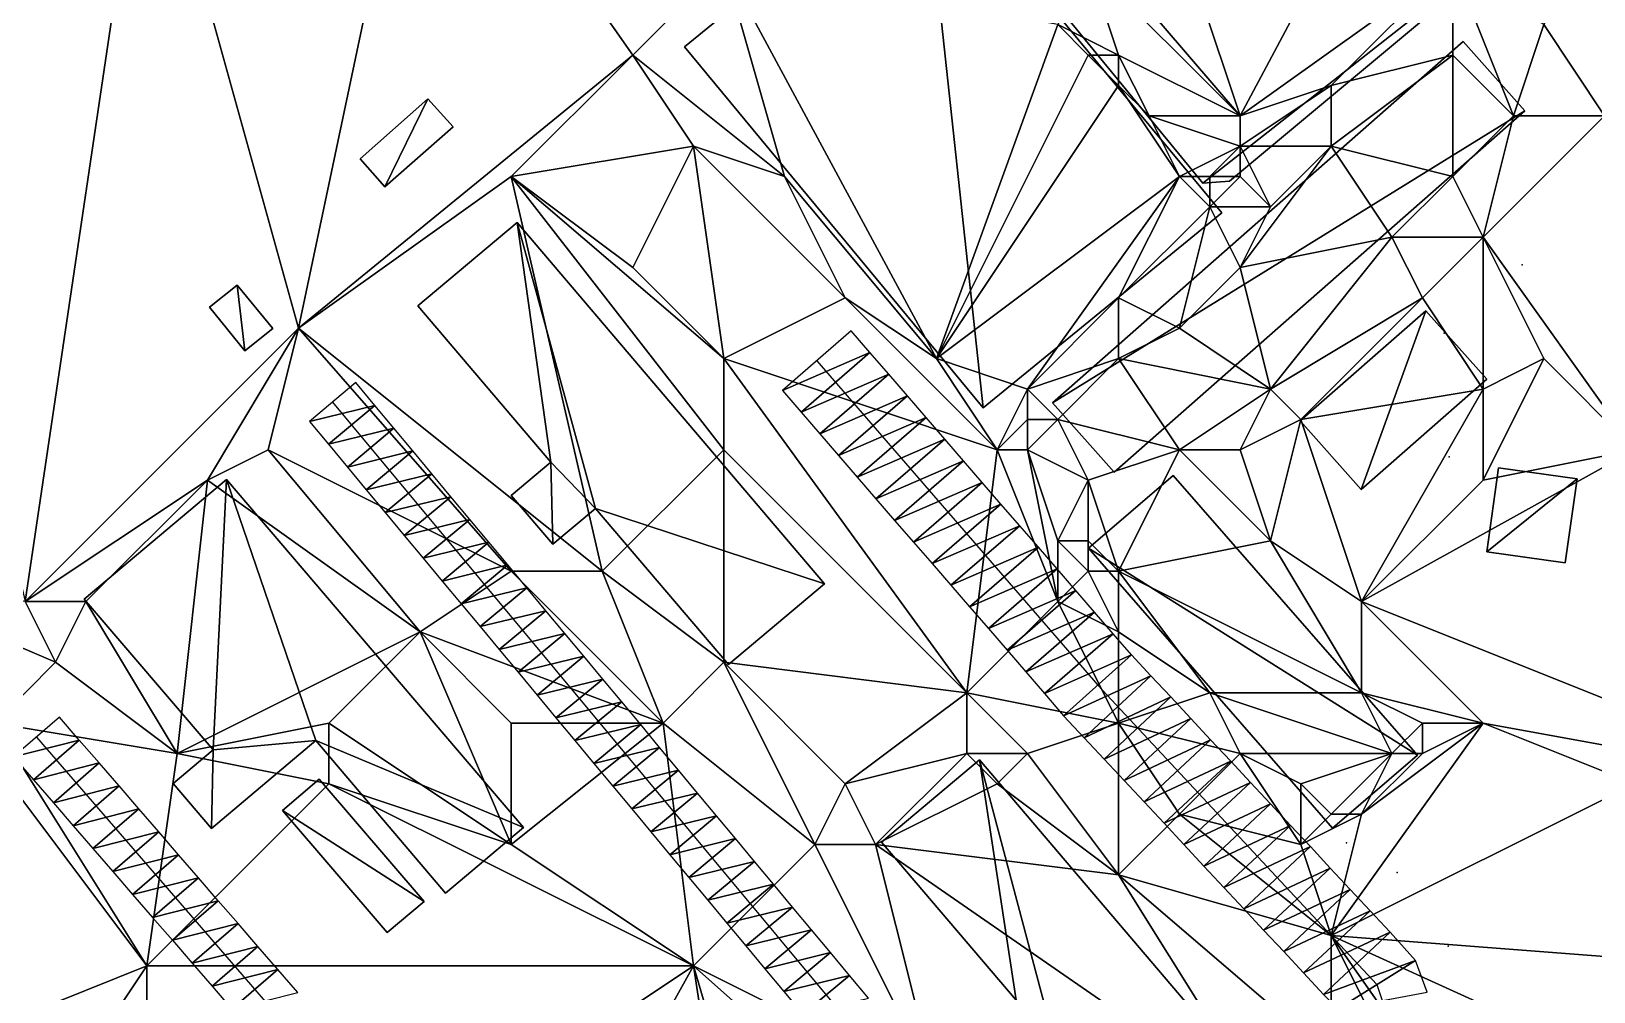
# Model space of a CAD drawing. Header units: metres. Extents: x -1103 to 901, y -902 to 905.
# Drawn here: x -311.6 to -208.7, y 706.3 to 769.6 of the extents above; entities that cross this region are included whole.
import ezdxf

# ---------------------------------------------------------------- set-up
doc = ezdxf.new("R2010")
doc.units = ezdxf.units.M
for name, color, linetype in [('OSM_BUILDING_FOOTPRINTS', 7, 'CONTINUOUS'), ('OSM_BUILDING_ROOFS', 1, 'CONTINUOUS'), ('OSM_BUILDING_WALLS', 8, 'CONTINUOUS'), ('OSM_ROAD_AXES', 2, 'CONTINUOUS'), ('OSM_ROAD_SURFACE', 9, 'CONTINUOUS'), ('OSM_TERRAIN', 3, 'CONTINUOUS'), ('OSM_TREES', 3, 'CONTINUOUS')]:
    doc.layers.add(name, color=color, linetype=linetype)

msp = doc.modelspace()

# ---------------------------------------------------------------- linework, layer by layer
at = {"layer": 'OSM_BUILDING_FOOTPRINTS'}
for points in [[(-249.95, 780.83, 7.36), (-250.49, 779.14, 7.36), (-234.45, 759.55, 7.36), (-232.71, 759.7, 7.36), (-206.5, 781.56, 7.36), (-223.2, 803.1, 7.36), (-249.95, 780.83, 7.36)], [(-268.59, 768.53, 10.89), (-252.87, 781.36, 10.89), (-233.2, 757.6, 10.89), (-248.91, 744.77, 10.89), (-268.59, 768.53, 10.89)], [(-217.32, 768.88, 9.54), (-213.26, 764.33, 9.54), (-240.29, 740.53, 9.54), (-244.35, 745.08, 9.54), (-217.32, 768.88, 9.54)], [(-289.95, 761.17, 11), (-285.49, 765.12, 11), (-283.83, 763.27, 11), (-288.31, 759.32, 11), (-289.95, 761.17, 11)], [(-286.15, 751.47, 10.94), (-279.61, 756.97, 10.94), (-259.37, 733.18, 10.94), (-265.7, 727.86, 10.94), (-274.45, 738.14, 10.94), (-277.26, 735.79, 10.94), (-280, 738.99, 10.94), (-277.4, 741.18, 10.94), (-286.15, 751.47, 10.94)], [(-299.87, 751.39, 11), (-298.05, 752.85, 11), (-295.7, 749.98, 11), (-297.53, 748.52, 11), (-299.87, 751.39, 11)], [(-228.04, 743.9, 9.19), (-219.77, 751.16, 9.19), (-215.76, 746.64, 9.19), (-224.02, 739.38, 9.19), (-228.04, 743.9, 9.19)], [(-308.11, 732.16, 10.22), (-298.75, 740.04, 10.22), (-279.18, 717.13, 10.22), (-284.32, 712.79, 10.22), (-292.87, 722.84, 10.22), (-299.74, 717.06, 10.22), (-302.26, 720.02, 10.22), (-299.63, 722.24, 10.22), (-308.11, 732.16, 10.22)], [(-236.4, 740.31, 9.01), (-220.33, 721.88, 9.01), (-225.92, 717.08, 9.01), (-241.98, 735.51, 9.01), (-236.4, 740.31, 9.01)], [(-210.59, 734.55, 8.26), (-215.76, 735.27, 8.26), (-214.99, 740.8, 8.26), (-209.8, 740.08, 8.26), (-210.59, 734.55, 8.26)], [(-255.62, 716.16, 8.9), (-249.16, 721.58, 8.9), (-229.11, 698, 8.9), (-235.54, 692.6, 8.9), (-244.15, 702.72, 8.9), (-247.43, 699.97, 8.9), (-250.02, 703.01, 8.9), (-246.75, 705.75, 8.9), (-255.62, 716.16, 8.9)], [(-292.64, 720.3, 10.12), (-285.74, 712.25, 10.12), (-288.17, 710.2, 10.12), (-295.07, 718.25, 10.12), (-292.64, 720.3, 10.12)]]:
    msp.add_polyline3d(points, close=True, dxfattribs=at)
at = {"layer": 'OSM_BUILDING_ROOFS'}
for points in [[(-252.87, 781.36, 20.89), (-268.59, 768.53, 20.89), (-248.91, 744.77, 20.89)], [(-252.87, 781.36, 20.89), (-248.91, 744.77, 20.89), (-233.2, 757.6, 20.89)], [(-206.5, 781.56, 28.56), (-250.49, 779.14, 28.56), (-234.45, 759.55, 28.56)], [(-206.5, 781.56, 28.56), (-234.45, 759.55, 28.56), (-232.71, 759.7, 28.56)], [(-213.26, 764.33, 19.54), (-217.32, 768.88, 19.54), (-244.35, 745.08, 19.54)], [(-285.49, 765.12, 21), (-289.95, 761.17, 21), (-288.31, 759.32, 21)], [(-285.49, 765.12, 21), (-288.31, 759.32, 21), (-283.83, 763.27, 21)], [(-213.26, 764.33, 19.54), (-244.35, 745.08, 19.54), (-240.29, 740.53, 19.54)], [(-279.61, 756.97, 19.34), (-286.15, 751.47, 19.34), (-277.4, 741.18, 19.34)], [(-274.45, 738.14, 19.34), (-259.37, 733.18, 19.34), (-279.61, 756.97, 19.34)], [(-274.45, 738.14, 19.34), (-279.61, 756.97, 19.34), (-277.4, 741.18, 19.34)], [(-298.05, 752.85, 21), (-299.87, 751.39, 21), (-297.53, 748.52, 21)], [(-298.05, 752.85, 21), (-297.53, 748.52, 21), (-295.7, 749.98, 21)], [(-219.77, 751.16, 19.19), (-228.04, 743.9, 19.19), (-224.02, 739.38, 19.19)], [(-219.77, 751.16, 19.19), (-224.02, 739.38, 19.19), (-215.76, 746.64, 19.19)], [(-277.4, 741.18, 19.34), (-280, 738.99, 19.34), (-277.26, 735.79, 19.34)], [(-277.4, 741.18, 19.34), (-277.26, 735.79, 19.34), (-274.45, 738.14, 19.34)], [(-298.75, 740.04, 18.62), (-308.11, 732.16, 18.62), (-299.63, 722.24, 18.62)], [(-292.87, 722.84, 18.62), (-298.75, 740.04, 18.62), (-299.63, 722.24, 18.62)], [(-292.87, 722.84, 18.62), (-279.18, 717.13, 18.62), (-298.75, 740.04, 18.62)], [(-220.33, 721.88, 19.01), (-236.4, 740.31, 19.01), (-241.98, 735.51, 19.01)], [(-215.76, 735.27, 18.26), (-209.8, 740.08, 18.26), (-214.99, 740.8, 18.26)], [(-215.76, 735.27, 18.26), (-210.59, 734.55, 18.26), (-209.8, 740.08, 18.26)], [(-274.45, 738.14, 19.34), (-265.7, 727.86, 19.34), (-259.37, 733.18, 19.34)], [(-220.33, 721.88, 19.01), (-241.98, 735.51, 19.01), (-225.92, 717.08, 19.01)], [(-299.63, 722.24, 18.62), (-299.74, 717.06, 18.62), (-292.87, 722.84, 18.62)], [(-292.87, 722.84, 18.62), (-284.32, 712.79, 18.62), (-279.18, 717.13, 18.62)], [(-299.63, 722.24, 18.62), (-302.26, 720.02, 18.62), (-299.74, 717.06, 18.62)], [(-249.16, 721.58, 17.3), (-255.62, 716.16, 17.3), (-246.75, 705.75, 17.3)], [(-244.15, 702.72, 17.3), (-229.11, 698, 17.3), (-249.16, 721.58, 17.3)], [(-244.15, 702.72, 17.3), (-249.16, 721.58, 17.3), (-246.75, 705.75, 17.3)], [(-285.74, 712.25, 20.11), (-292.64, 720.3, 20.11), (-295.07, 718.25, 20.11)], [(-285.74, 712.25, 20.11), (-295.07, 718.25, 20.11), (-288.17, 710.2, 20.11)]]:
    msp.add_3dface(points, dxfattribs=at)
at = {"layer": 'OSM_BUILDING_WALLS'}
for points in [[(-252.87, 781.36, 10.89), (-268.59, 768.53, 10.89), (-268.59, 768.53, 20.89)], [(-252.87, 781.36, 10.89), (-268.59, 768.53, 20.89), (-252.87, 781.36, 20.89)], [(-233.2, 757.6, 10.89), (-252.87, 781.36, 10.89), (-252.87, 781.36, 20.89)], [(-233.2, 757.6, 10.89), (-252.87, 781.36, 20.89), (-233.2, 757.6, 20.89)], [(-232.71, 759.7, 7.36), (-206.5, 781.56, 7.36), (-206.5, 781.56, 28.56)], [(-232.71, 759.7, 7.36), (-206.5, 781.56, 28.56), (-232.71, 759.7, 28.56)], [(-250.49, 779.14, 7.36), (-234.45, 759.55, 7.36), (-234.45, 759.55, 28.56)], [(-250.49, 779.14, 7.36), (-234.45, 759.55, 28.56), (-250.49, 779.14, 28.56)], [(-217.32, 768.88, 9.54), (-244.35, 745.08, 9.54), (-244.35, 745.08, 19.54)], [(-217.32, 768.88, 9.54), (-244.35, 745.08, 19.54), (-217.32, 768.88, 19.54)], [(-213.26, 764.33, 9.54), (-217.32, 768.88, 9.54), (-217.32, 768.88, 19.54)], [(-213.26, 764.33, 9.54), (-217.32, 768.88, 19.54), (-213.26, 764.33, 19.54)], [(-268.59, 768.53, 10.89), (-248.91, 744.77, 10.89), (-248.91, 744.77, 20.89)], [(-268.59, 768.53, 10.89), (-248.91, 744.77, 20.89), (-268.59, 768.53, 20.89)], [(-285.49, 765.12, 11), (-289.95, 761.17, 11), (-289.95, 761.17, 21)], [(-285.49, 765.12, 11), (-289.95, 761.17, 21), (-285.49, 765.12, 21)], [(-283.83, 763.27, 11), (-285.49, 765.12, 11), (-285.49, 765.12, 21)], [(-283.83, 763.27, 11), (-285.49, 765.12, 21), (-283.83, 763.27, 21)], [(-240.29, 740.53, 9.54), (-213.26, 764.33, 9.54), (-213.26, 764.33, 19.54)], [(-240.29, 740.53, 9.54), (-213.26, 764.33, 19.54), (-240.29, 740.53, 19.54)], [(-288.31, 759.32, 11), (-283.83, 763.27, 11), (-283.83, 763.27, 21)], [(-288.31, 759.32, 11), (-283.83, 763.27, 21), (-288.31, 759.32, 21)], [(-289.95, 761.17, 11), (-288.31, 759.32, 11), (-288.31, 759.32, 21)], [(-289.95, 761.17, 11), (-288.31, 759.32, 21), (-289.95, 761.17, 21)], [(-234.45, 759.55, 7.36), (-232.71, 759.7, 7.36), (-232.71, 759.7, 28.56)], [(-234.45, 759.55, 7.36), (-232.71, 759.7, 28.56), (-234.45, 759.55, 28.56)], [(-248.91, 744.77, 10.89), (-233.2, 757.6, 10.89), (-233.2, 757.6, 20.89)], [(-248.91, 744.77, 10.89), (-233.2, 757.6, 20.89), (-248.91, 744.77, 20.89)], [(-279.61, 756.97, 10.94), (-286.15, 751.47, 10.94), (-286.15, 751.47, 19.34)], [(-279.61, 756.97, 10.94), (-286.15, 751.47, 19.34), (-279.61, 756.97, 19.34)], [(-259.37, 733.18, 10.94), (-279.61, 756.97, 10.94), (-279.61, 756.97, 19.34)], [(-259.37, 733.18, 10.94), (-279.61, 756.97, 19.34), (-259.37, 733.18, 19.34)], [(-298.05, 752.85, 11), (-299.87, 751.39, 11), (-299.87, 751.39, 21)], [(-298.05, 752.85, 11), (-299.87, 751.39, 21), (-298.05, 752.85, 21)], [(-295.7, 749.98, 11), (-298.05, 752.85, 11), (-298.05, 752.85, 21)], [(-295.7, 749.98, 11), (-298.05, 752.85, 21), (-295.7, 749.98, 21)], [(-299.87, 751.39, 11), (-297.53, 748.52, 11), (-297.53, 748.52, 21)], [(-299.87, 751.39, 11), (-297.53, 748.52, 21), (-299.87, 751.39, 21)], [(-286.15, 751.47, 10.94), (-277.4, 741.18, 10.94), (-277.4, 741.18, 19.34)], [(-286.15, 751.47, 10.94), (-277.4, 741.18, 19.34), (-286.15, 751.47, 19.34)], [(-219.77, 751.16, 9.19), (-228.04, 743.9, 9.19), (-228.04, 743.9, 19.19)], [(-219.77, 751.16, 9.19), (-228.04, 743.9, 19.19), (-219.77, 751.16, 19.19)], [(-215.76, 746.64, 9.19), (-219.77, 751.16, 9.19), (-219.77, 751.16, 19.19)], [(-215.76, 746.64, 9.19), (-219.77, 751.16, 19.19), (-215.76, 746.64, 19.19)], [(-297.53, 748.52, 11), (-295.7, 749.98, 11), (-295.7, 749.98, 21)], [(-297.53, 748.52, 11), (-295.7, 749.98, 21), (-297.53, 748.52, 21)], [(-224.02, 739.38, 9.19), (-215.76, 746.64, 9.19), (-215.76, 746.64, 19.19)], [(-224.02, 739.38, 9.19), (-215.76, 746.64, 19.19), (-224.02, 739.38, 19.19)], [(-244.35, 745.08, 9.54), (-240.29, 740.53, 9.54), (-240.29, 740.53, 19.54)], [(-244.35, 745.08, 9.54), (-240.29, 740.53, 19.54), (-244.35, 745.08, 19.54)], [(-228.04, 743.9, 9.19), (-224.02, 739.38, 9.19), (-224.02, 739.38, 19.19)], [(-228.04, 743.9, 9.19), (-224.02, 739.38, 19.19), (-228.04, 743.9, 19.19)], [(-277.4, 741.18, 10.94), (-280, 738.99, 10.94), (-280, 738.99, 19.34)], [(-277.4, 741.18, 10.94), (-280, 738.99, 19.34), (-277.4, 741.18, 19.34)], [(-298.75, 740.04, 10.22), (-308.11, 732.16, 10.22), (-308.11, 732.16, 18.62)], [(-298.75, 740.04, 10.22), (-308.11, 732.16, 18.62), (-298.75, 740.04, 18.62)], [(-279.18, 717.13, 10.22), (-298.75, 740.04, 10.22), (-298.75, 740.04, 18.62)], [(-279.18, 717.13, 10.22), (-298.75, 740.04, 18.62), (-279.18, 717.13, 18.62)], [(-236.4, 740.31, 9.01), (-241.98, 735.51, 9.01), (-241.98, 735.51, 19.01)], [(-236.4, 740.31, 9.01), (-241.98, 735.51, 19.01), (-236.4, 740.31, 19.01)], [(-220.33, 721.88, 9.01), (-236.4, 740.31, 9.01), (-236.4, 740.31, 19.01)], [(-220.33, 721.88, 9.01), (-236.4, 740.31, 19.01), (-220.33, 721.88, 19.01)], [(-214.99, 740.8, 8.26), (-215.76, 735.27, 8.26), (-215.76, 735.27, 18.26)], [(-214.99, 740.8, 8.26), (-215.76, 735.27, 18.26), (-214.99, 740.8, 18.26)], [(-209.8, 740.08, 8.26), (-214.99, 740.8, 8.26), (-214.99, 740.8, 18.26)], [(-209.8, 740.08, 8.26), (-214.99, 740.8, 18.26), (-209.8, 740.08, 18.26)], [(-210.59, 734.55, 8.26), (-209.8, 740.08, 8.26), (-209.8, 740.08, 18.26)], [(-210.59, 734.55, 8.26), (-209.8, 740.08, 18.26), (-210.59, 734.55, 18.26)], [(-280, 738.99, 10.94), (-277.26, 735.79, 10.94), (-277.26, 735.79, 19.34)], [(-280, 738.99, 10.94), (-277.26, 735.79, 19.34), (-280, 738.99, 19.34)], [(-277.26, 735.79, 10.94), (-274.45, 738.14, 10.94), (-274.45, 738.14, 19.34)], [(-277.26, 735.79, 10.94), (-274.45, 738.14, 19.34), (-277.26, 735.79, 19.34)], [(-274.45, 738.14, 10.94), (-265.7, 727.86, 10.94), (-265.7, 727.86, 19.34)], [(-274.45, 738.14, 10.94), (-265.7, 727.86, 19.34), (-274.45, 738.14, 19.34)], [(-241.98, 735.51, 9.01), (-225.92, 717.08, 9.01), (-225.92, 717.08, 19.01)], [(-241.98, 735.51, 9.01), (-225.92, 717.08, 19.01), (-241.98, 735.51, 19.01)], [(-215.76, 735.27, 8.26), (-210.59, 734.55, 8.26), (-210.59, 734.55, 18.26)], [(-215.76, 735.27, 8.26), (-210.59, 734.55, 18.26), (-215.76, 735.27, 18.26)], [(-265.7, 727.86, 10.94), (-259.37, 733.18, 10.94), (-259.37, 733.18, 19.34)], [(-265.7, 727.86, 10.94), (-259.37, 733.18, 19.34), (-265.7, 727.86, 19.34)], [(-308.11, 732.16, 10.22), (-299.63, 722.24, 10.22), (-299.63, 722.24, 18.62)], [(-308.11, 732.16, 10.22), (-299.63, 722.24, 18.62), (-308.11, 732.16, 18.62)], [(-299.74, 717.06, 10.22), (-292.87, 722.84, 10.22), (-292.87, 722.84, 18.62)], [(-299.74, 717.06, 10.22), (-292.87, 722.84, 18.62), (-299.74, 717.06, 18.62)], [(-292.87, 722.84, 10.22), (-284.32, 712.79, 10.22), (-284.32, 712.79, 18.62)], [(-292.87, 722.84, 10.22), (-284.32, 712.79, 18.62), (-292.87, 722.84, 18.62)], [(-299.63, 722.24, 10.22), (-302.26, 720.02, 10.22), (-302.26, 720.02, 18.62)], [(-299.63, 722.24, 10.22), (-302.26, 720.02, 18.62), (-299.63, 722.24, 18.62)], [(-249.16, 721.58, 8.9), (-255.62, 716.16, 8.9), (-255.62, 716.16, 17.3)], [(-249.16, 721.58, 8.9), (-255.62, 716.16, 17.3), (-249.16, 721.58, 17.3)], [(-229.11, 698, 8.9), (-249.16, 721.58, 8.9), (-249.16, 721.58, 17.3)], [(-229.11, 698, 8.9), (-249.16, 721.58, 17.3), (-229.11, 698, 17.3)], [(-225.92, 717.08, 9.01), (-220.33, 721.88, 9.01), (-220.33, 721.88, 19.01)], [(-225.92, 717.08, 9.01), (-220.33, 721.88, 19.01), (-225.92, 717.08, 19.01)], [(-292.64, 720.3, 10.12), (-295.07, 718.25, 10.12), (-295.07, 718.25, 20.11)], [(-292.64, 720.3, 10.12), (-295.07, 718.25, 20.11), (-292.64, 720.3, 20.11)], [(-285.74, 712.25, 10.12), (-292.64, 720.3, 10.12), (-292.64, 720.3, 20.11)], [(-285.74, 712.25, 10.12), (-292.64, 720.3, 20.11), (-285.74, 712.25, 20.11)], [(-302.26, 720.02, 10.22), (-299.74, 717.06, 10.22), (-299.74, 717.06, 18.62)], [(-302.26, 720.02, 10.22), (-299.74, 717.06, 18.62), (-302.26, 720.02, 18.62)], [(-295.07, 718.25, 10.12), (-288.17, 710.2, 10.12), (-288.17, 710.2, 20.11)], [(-295.07, 718.25, 10.12), (-288.17, 710.2, 20.11), (-295.07, 718.25, 20.11)], [(-284.32, 712.79, 10.22), (-279.18, 717.13, 10.22), (-279.18, 717.13, 18.62)], [(-284.32, 712.79, 10.22), (-279.18, 717.13, 18.62), (-284.32, 712.79, 18.62)], [(-255.62, 716.16, 8.9), (-246.75, 705.75, 8.9), (-246.75, 705.75, 17.3)], [(-255.62, 716.16, 8.9), (-246.75, 705.75, 17.3), (-255.62, 716.16, 17.3)], [(-288.17, 710.2, 10.12), (-285.74, 712.25, 10.12), (-285.74, 712.25, 20.11)], [(-288.17, 710.2, 10.12), (-285.74, 712.25, 20.11), (-288.17, 710.2, 20.11)]]:
    msp.add_3dface(points, dxfattribs=at)
at = {"layer": 'OSM_ROAD_AXES'}
for points in [[(-259.88, 747.86, 13.76), (-241.38, 726.49, 12.46), (-223, 706.77, 9.89), (-221.08, 701.02, 9.78), (-220.41, 695.59, 9.65)], [(-291.76, 745.14, 12.84), (-238.02, 680.57, 11.68)], [(-311.25, 723.08, 12.97), (-258.99, 662.65, 13.54)]]:
    msp.add_polyline3d(points, dxfattribs=at)
at = {"layer": 'OSM_ROAD_SURFACE'}
for points in [[(-262.14, 745.9, 13.8), (-256.38, 748.4, 13.74), (-257.61, 749.83, 13.77)], [(-262.14, 745.9, 13.8), (-260.91, 744.48, 13.72), (-256.38, 748.4, 13.74)], [(-260.91, 744.48, 13.72), (-255.14, 746.98, 13.72), (-256.38, 748.4, 13.74)], [(-293.29, 743.86, 12.87), (-288.97, 744.92, 12.91), (-290.22, 746.42, 12.97)], [(-260.91, 744.48, 13.72), (-259.68, 743.05, 13.65), (-255.14, 746.98, 13.72)], [(-259.68, 743.05, 13.65), (-253.91, 745.55, 13.69), (-255.14, 746.98, 13.72)], [(-259.68, 743.05, 13.65), (-258.45, 741.63, 13.57), (-253.91, 745.55, 13.69)], [(-258.45, 741.63, 13.57), (-252.68, 744.13, 13.67), (-253.91, 745.55, 13.69)], [(-293.29, 743.86, 12.87), (-292.04, 742.36, 12.82), (-288.97, 744.92, 12.91)], [(-292.04, 742.36, 12.82), (-287.72, 743.42, 12.85), (-288.97, 744.92, 12.91)], [(-258.45, 741.63, 13.57), (-257.21, 740.2, 13.5), (-252.68, 744.13, 13.67)], [(-257.21, 740.2, 13.5), (-251.44, 742.7, 13.62), (-252.68, 744.13, 13.67)], [(-292.04, 742.36, 12.82), (-290.79, 740.86, 12.76), (-287.72, 743.42, 12.85)], [(-290.79, 740.86, 12.76), (-286.47, 741.92, 12.79), (-287.72, 743.42, 12.85)], [(-290.79, 740.86, 12.76), (-289.54, 739.36, 12.71), (-286.47, 741.92, 12.79)], [(-289.54, 739.36, 12.71), (-285.22, 740.41, 12.73), (-286.47, 741.92, 12.79)], [(-257.21, 740.2, 13.5), (-255.98, 738.77, 13.42), (-251.44, 742.7, 13.62)], [(-255.98, 738.77, 13.42), (-250.21, 741.28, 13.54), (-251.44, 742.7, 13.62)], [(-255.98, 738.77, 13.42), (-254.75, 737.35, 13.35), (-250.21, 741.28, 13.54)], [(-254.75, 737.35, 13.35), (-248.98, 739.85, 13.47), (-250.21, 741.28, 13.54)], [(-289.54, 739.36, 12.71), (-288.3, 737.86, 12.65), (-285.22, 740.41, 12.73)], [(-288.3, 737.86, 12.65), (-283.97, 738.91, 12.66), (-285.22, 740.41, 12.73)], [(-254.75, 737.35, 13.35), (-253.51, 735.92, 13.27), (-248.98, 739.85, 13.47)], [(-253.51, 735.92, 13.27), (-247.75, 738.42, 13.39), (-248.98, 739.85, 13.47)], [(-288.3, 737.86, 12.65), (-287.05, 736.36, 12.57), (-283.97, 738.91, 12.66)], [(-287.05, 736.36, 12.57), (-282.72, 737.41, 12.61), (-283.97, 738.91, 12.66)], [(-253.51, 735.92, 13.27), (-252.28, 734.5, 13.2), (-247.75, 738.42, 13.39)], [(-252.28, 734.5, 13.2), (-246.51, 737, 13.31), (-247.75, 738.42, 13.39)], [(-287.05, 736.36, 12.57), (-285.8, 734.85, 12.5), (-282.72, 737.41, 12.61)], [(-285.8, 734.85, 12.5), (-281.47, 735.91, 12.54), (-282.72, 737.41, 12.61)], [(-252.28, 734.5, 13.2), (-251.05, 733.08, 13.12), (-246.51, 737, 13.31)], [(-251.05, 733.08, 13.12), (-245.28, 735.58, 13.21), (-246.51, 737, 13.31)], [(-285.8, 734.85, 12.5), (-284.55, 733.35, 12.43), (-281.47, 735.91, 12.54)], [(-284.55, 733.35, 12.43), (-280.22, 734.41, 12.48), (-281.47, 735.91, 12.54)], [(-251.05, 733.08, 13.12), (-249.82, 731.65, 13.05), (-245.28, 735.58, 13.21)], [(-249.82, 731.65, 13.05), (-244.05, 734.15, 12.95), (-245.28, 735.58, 13.21)], [(-284.55, 733.35, 12.43), (-283.3, 731.85, 12.36), (-280.22, 734.41, 12.48)], [(-283.3, 731.85, 12.36), (-278.97, 732.91, 12.46), (-280.22, 734.41, 12.48)], [(-249.82, 731.65, 13.05), (-248.58, 730.22, 12.97), (-244.05, 734.15, 12.95)], [(-248.58, 730.22, 12.97), (-242.81, 732.73, 12.72), (-244.05, 734.15, 12.95)], [(-283.3, 731.85, 12.36), (-282.05, 730.35, 12.35), (-278.97, 732.91, 12.46)], [(-282.05, 730.35, 12.35), (-277.72, 731.4, 12.46), (-278.97, 732.91, 12.46)], [(-248.58, 730.22, 12.97), (-247.35, 728.8, 12.89), (-242.81, 732.73, 12.72)], [(-247.35, 728.8, 12.89), (-241.58, 731.3, 12.61), (-242.81, 732.73, 12.72)], [(-282.05, 730.35, 12.35), (-280.8, 728.85, 12.35), (-277.72, 731.4, 12.46)], [(-280.8, 728.85, 12.35), (-276.47, 729.9, 12.46), (-277.72, 731.4, 12.46)], [(-247.35, 728.8, 12.89), (-246.12, 727.37, 12.74), (-241.58, 731.3, 12.61)], [(-246.12, 727.37, 12.74), (-240.35, 729.88, 12.46), (-241.58, 731.3, 12.61)], [(-280.8, 728.85, 12.35), (-279.55, 727.35, 12.35), (-276.47, 729.9, 12.46)], [(-279.55, 727.35, 12.35), (-275.22, 728.4, 12.46), (-276.47, 729.9, 12.46)], [(-246.12, 727.37, 12.74), (-244.88, 725.95, 12.58), (-240.35, 729.88, 12.46)], [(-244.88, 725.95, 12.58), (-239.15, 728.49, 12.27), (-240.35, 729.88, 12.46)], [(-244.88, 725.95, 12.58), (-243.62, 724.48, 12.39), (-239.15, 728.49, 12.27)], [(-243.62, 724.48, 12.39), (-237.88, 727.12, 12.09), (-239.15, 728.49, 12.27)], [(-279.55, 727.35, 12.35), (-278.3, 725.84, 12.35), (-275.22, 728.4, 12.46)], [(-278.3, 725.84, 12.35), (-273.97, 726.9, 12.46), (-275.22, 728.4, 12.46)], [(-278.3, 725.84, 12.35), (-277.05, 724.34, 12.34), (-273.97, 726.9, 12.46)], [(-277.05, 724.34, 12.34), (-272.72, 725.4, 12.46), (-273.97, 726.9, 12.46)], [(-243.62, 724.48, 12.39), (-242.26, 723.03, 12.07), (-237.88, 727.12, 12.09)], [(-242.26, 723.03, 12.07), (-236.56, 725.72, 11.89), (-237.88, 727.12, 12.09)], [(-277.05, 724.34, 12.34), (-275.8, 722.84, 12.38), (-272.72, 725.4, 12.46)], [(-275.8, 722.84, 12.38), (-271.47, 723.9, 12.46), (-272.72, 725.4, 12.46)], [(-242.26, 723.03, 12.07), (-240.95, 721.62, 11.95), (-236.56, 725.72, 11.89)], [(-240.95, 721.62, 11.95), (-235.25, 724.31, 11.69), (-236.56, 725.72, 11.89)], [(-312.77, 721.77, 13.08), (-308.44, 722.88, 12.87), (-309.74, 724.39, 13.04)], [(-275.8, 722.84, 12.38), (-274.55, 721.34, 12.44), (-271.47, 723.9, 12.46)], [(-274.55, 721.34, 12.44), (-270.23, 722.39, 12.45), (-271.47, 723.9, 12.46)], [(-240.95, 721.62, 11.95), (-239.64, 720.22, 11.79), (-235.25, 724.31, 11.69)], [(-239.64, 720.22, 11.79), (-233.94, 722.9, 11.48), (-235.25, 724.31, 11.69)], [(-312.77, 721.77, 13.08), (-311.46, 720.26, 12.94), (-308.44, 722.88, 12.87)], [(-311.46, 720.26, 12.94), (-307.13, 721.37, 12.76), (-308.44, 722.88, 12.87)], [(-274.55, 721.34, 12.44), (-273.3, 719.84, 12.43), (-270.23, 722.39, 12.45)], [(-273.3, 719.84, 12.43), (-268.98, 720.89, 12.4), (-270.23, 722.39, 12.45)], [(-239.64, 720.22, 11.79), (-238.32, 718.81, 11.56), (-233.94, 722.9, 11.48)], [(-238.32, 718.81, 11.56), (-232.62, 721.49, 11.25), (-233.94, 722.9, 11.48)], [(-311.46, 720.26, 12.94), (-310.15, 718.75, 12.83), (-307.13, 721.37, 12.76)], [(-310.15, 718.75, 12.83), (-305.82, 719.86, 12.65), (-307.13, 721.37, 12.76)], [(-238.32, 718.81, 11.56), (-237.01, 717.4, 11.34), (-232.62, 721.49, 11.25)], [(-237.01, 717.4, 11.34), (-231.31, 720.08, 11.07), (-232.62, 721.49, 11.25)], [(-273.3, 719.84, 12.43), (-272.05, 718.34, 12.37), (-268.98, 720.89, 12.4)], [(-272.05, 718.34, 12.37), (-267.73, 719.39, 12.34), (-268.98, 720.89, 12.4)], [(-310.15, 718.75, 12.83), (-308.85, 717.24, 12.71), (-305.82, 719.86, 12.65)], [(-308.85, 717.24, 12.71), (-304.52, 718.35, 12.53), (-305.82, 719.86, 12.65)], [(-272.05, 718.34, 12.37), (-270.8, 716.83, 12.32), (-267.73, 719.39, 12.34)], [(-270.8, 716.83, 12.32), (-266.48, 717.89, 12.29), (-267.73, 719.39, 12.34)], [(-237.01, 717.4, 11.34), (-235.7, 715.99, 11.13), (-231.31, 720.08, 11.07)], [(-235.7, 715.99, 11.13), (-230, 718.67, 10.89), (-231.31, 720.08, 11.07)], [(-308.85, 717.24, 12.71), (-307.54, 715.73, 12.6), (-304.52, 718.35, 12.53)], [(-307.54, 715.73, 12.6), (-303.21, 716.84, 12.42), (-304.52, 718.35, 12.53)], [(-235.7, 715.99, 11.13), (-234.39, 714.58, 10.94), (-230, 718.67, 10.89)], [(-234.39, 714.58, 10.94), (-228.69, 717.26, 10.75), (-230, 718.67, 10.89)], [(-270.8, 716.83, 12.32), (-269.55, 715.33, 12.26), (-266.48, 717.89, 12.29)], [(-269.55, 715.33, 12.26), (-265.23, 716.39, 12.24), (-266.48, 717.89, 12.29)], [(-234.39, 714.58, 10.94), (-233.07, 713.17, 10.74), (-228.69, 717.26, 10.75)], [(-233.07, 713.17, 10.74), (-227.37, 715.86, 10.66), (-228.69, 717.26, 10.75)], [(-307.54, 715.73, 12.6), (-306.24, 714.22, 12.49), (-303.21, 716.84, 12.42)], [(-306.24, 714.22, 12.49), (-301.9, 715.33, 12.33), (-303.21, 716.84, 12.42)], [(-269.55, 715.33, 12.26), (-268.3, 713.83, 12.21), (-265.23, 716.39, 12.24)], [(-268.3, 713.83, 12.21), (-263.98, 714.89, 12.18), (-265.23, 716.39, 12.24)], [(-306.24, 714.22, 12.49), (-304.93, 712.71, 12.38), (-301.9, 715.33, 12.33)], [(-304.93, 712.71, 12.38), (-300.6, 713.81, 12.25), (-301.9, 715.33, 12.33)], [(-233.07, 713.17, 10.74), (-231.76, 711.76, 10.54), (-227.37, 715.86, 10.66)], [(-231.76, 711.76, 10.54), (-226.06, 714.45, 10.68), (-227.37, 715.86, 10.66)], [(-268.3, 713.83, 12.21), (-267.05, 712.33, 12.15), (-263.98, 714.89, 12.18)], [(-267.05, 712.33, 12.15), (-262.73, 713.38, 12.13), (-263.98, 714.89, 12.18)], [(-231.76, 711.76, 10.54), (-230.45, 710.36, 10.41), (-226.06, 714.45, 10.68)], [(-230.45, 710.36, 10.41), (-224.75, 713.04, 10.46), (-226.06, 714.45, 10.68)], [(-304.93, 712.71, 12.38), (-303.62, 711.2, 12.27), (-300.6, 713.81, 12.25)], [(-303.62, 711.2, 12.27), (-299.29, 712.3, 12.19), (-300.6, 713.81, 12.25)], [(-267.05, 712.33, 12.15), (-265.8, 710.83, 12.1), (-262.73, 713.38, 12.13)], [(-265.8, 710.83, 12.1), (-261.48, 711.88, 12.05), (-262.73, 713.38, 12.13)], [(-230.45, 710.36, 10.41), (-229.13, 708.95, 10.29), (-224.75, 713.04, 10.46)], [(-229.13, 708.95, 10.29), (-223.43, 711.63, 10.06), (-224.75, 713.04, 10.46)], [(-303.62, 711.2, 12.27), (-302.31, 709.69, 12.19), (-299.29, 712.3, 12.19)], [(-302.31, 709.69, 12.19), (-297.98, 710.79, 12.17), (-299.29, 712.3, 12.19)], [(-265.8, 710.83, 12.1), (-264.55, 709.33, 12.02), (-261.48, 711.88, 12.05)], [(-264.55, 709.33, 12.02), (-260.23, 710.38, 11.97), (-261.48, 711.88, 12.05)], [(-229.13, 708.95, 10.29), (-227.82, 707.54, 10.17), (-223.43, 711.63, 10.06)], [(-227.82, 707.54, 10.17), (-222.12, 710.22, 9.94), (-223.43, 711.63, 10.06)], [(-302.31, 709.69, 12.19), (-301.01, 708.18, 12.17), (-297.98, 710.79, 12.17)], [(-301.01, 708.18, 12.17), (-296.68, 709.28, 12.16), (-297.98, 710.79, 12.17)], [(-264.55, 709.33, 12.02), (-263.3, 707.82, 11.94), (-260.23, 710.38, 11.97)], [(-263.3, 707.82, 11.94), (-258.98, 708.88, 11.89), (-260.23, 710.38, 11.97)], [(-227.82, 707.54, 10.17), (-226.51, 706.13, 10.04), (-222.12, 710.22, 9.94)], [(-226.51, 706.13, 10.04), (-220.46, 708.37, 9.83), (-222.12, 710.22, 9.94)], [(-301.01, 708.18, 12.17), (-299.7, 706.66, 12.16), (-296.68, 709.28, 12.16)], [(-299.7, 706.66, 12.16), (-295.37, 707.77, 12.15), (-296.68, 709.28, 12.16)], [(-263.3, 707.82, 11.94), (-262.05, 706.32, 11.86), (-258.98, 708.88, 11.89)], [(-262.05, 706.32, 11.86), (-257.73, 707.38, 11.8), (-258.98, 708.88, 11.89)], [(-226.51, 706.13, 10.04), (-225.54, 705.17, 9.99), (-220.46, 708.37, 9.83)], [(-225.54, 705.17, 9.99), (-219.68, 706.28, 9.76), (-220.46, 708.37, 9.83)], [(-299.7, 706.66, 12.16), (-298.39, 705.15, 12.15), (-295.37, 707.77, 12.15)], [(-298.39, 705.15, 12.15), (-294.06, 706.26, 12.14), (-295.37, 707.77, 12.15)], [(-262.05, 706.32, 11.86), (-260.8, 704.82, 11.78), (-257.73, 707.38, 11.8)], [(-260.8, 704.82, 11.78), (-256.48, 705.88, 11.72), (-257.73, 707.38, 11.8)]]:
    msp.add_3dface(points, dxfattribs=at)
at = {"layer": 'OSM_TERRAIN'}
for points in [[(-232, 764, 10.38), (-216, 794, 10.37), (-240, 788, 10.31)], [(-232, 764, 10.38), (-218, 774, 10.38), (-216, 794, 10.37)], [(-208, 764, 10.06), (-200, 792, 10.55), (-212, 770, 10.16)], [(-294, 750, 13), (-286, 788, 12.87), (-304, 786, 13)], [(-294, 750, 13), (-272, 768, 13.48), (-286, 788, 12.87)], [(-272, 768, 13.48), (-266, 774, 13.19), (-286, 788, 12.87)], [(-244, 778, 10.38), (-232, 764, 10.38), (-240, 788, 10.31)], [(-324, 784, 13.9), (-312, 732, 13.43), (-304, 786, 13)], [(-312, 732, 13.43), (-294, 750, 13), (-304, 786, 13)], [(-242, 774, 10.61), (-232, 764, 10.38), (-244, 778, 10.38)], [(-262, 760, 13.25), (-266, 774, 13.19), (-272, 768, 13.48)], [(-252, 748, 13.24), (-266, 774, 13.19), (-262, 760, 13.25)], [(-266, 774, 13.19), (-252, 748, 13.24), (-244, 770, 13.18)], [(-244, 770, 13.18), (-240, 768, 12.2), (-242, 774, 10.61)], [(-240, 768, 12.2), (-232, 764, 10.38), (-242, 774, 10.61)], [(-226, 766, 10.53), (-218, 774, 10.38), (-232, 764, 10.38)], [(-226, 766, 10.53), (-218, 768, 11.79), (-218, 774, 10.38)], [(-214, 764, 11.79), (-218, 774, 10.38), (-218, 768, 11.79)], [(-214, 764, 11.79), (-212, 770, 10.16), (-218, 774, 10.38)], [(-242, 768, 13.18), (-244, 770, 13.18), (-252, 748, 13.24)], [(-242, 768, 13.18), (-240, 768, 12.2), (-244, 770, 13.18)], [(-214, 764, 11.79), (-208, 764, 10.06), (-212, 770, 10.16)], [(-280, 760, 13.19), (-272, 768, 13.48), (-294, 750, 13)], [(-280, 760, 13.19), (-268, 762, 13.81), (-272, 768, 13.48)], [(-272, 768, 13.48), (-268, 762, 13.81), (-262, 760, 13.25)], [(-240, 766, 13.1), (-242, 768, 13.18), (-252, 748, 13.24)], [(-242, 768, 13.18), (-240, 766, 13.1), (-240, 768, 12.2)], [(-240, 766, 13.1), (-238, 764, 12.91), (-240, 768, 12.2)], [(-240, 768, 12.2), (-238, 764, 12.91), (-232, 764, 10.38)], [(-226, 762, 11.66), (-218, 760, 11.76), (-218, 768, 11.79)], [(-226, 762, 11.66), (-218, 768, 11.79), (-226, 766, 10.53)], [(-218, 760, 11.76), (-214, 764, 11.79), (-218, 768, 11.79)], [(-252, 748, 13.24), (-236, 760, 13.18), (-240, 766, 13.1)], [(-236, 760, 13.18), (-238, 764, 12.91), (-240, 766, 13.1)], [(-232, 762, 10.57), (-226, 766, 10.53), (-232, 764, 10.38)], [(-232, 762, 10.57), (-226, 762, 11.66), (-226, 766, 10.53)], [(-236, 760, 13.18), (-232, 762, 10.57), (-238, 764, 12.91)], [(-232, 762, 10.57), (-232, 764, 10.38), (-238, 764, 12.91)], [(-216, 756, 10.64), (-214, 764, 11.79), (-218, 760, 11.76)], [(-216, 756, 10.64), (-206, 742, 9.98), (-208, 764, 10.06)], [(-216, 756, 10.64), (-208, 764, 10.06), (-214, 764, 11.79)], [(-272, 754, 13.63), (-268, 762, 13.81), (-280, 760, 13.19)], [(-272, 754, 13.63), (-266, 748, 13.86), (-268, 762, 13.81)], [(-266, 748, 13.86), (-258, 752, 13.73), (-268, 762, 13.81)], [(-258, 752, 13.73), (-262, 760, 13.25), (-268, 762, 13.81)], [(-236, 760, 13.18), (-234, 760, 12.54), (-232, 762, 10.57)], [(-234, 760, 12.54), (-232, 760, 11.71), (-232, 762, 10.57)], [(-232, 754, 11.95), (-222, 756, 11.71), (-226, 762, 11.66)], [(-232, 754, 11.95), (-226, 762, 11.66), (-230, 758, 12.04)], [(-230, 758, 12.04), (-232, 762, 10.57), (-232, 760, 11.71)], [(-230, 758, 12.04), (-226, 762, 11.66), (-232, 762, 10.57)], [(-222, 756, 11.71), (-218, 760, 11.76), (-226, 762, 11.66)], [(-274, 734, 12.9), (-280, 760, 13.19), (-294, 750, 13)], [(-266, 742, 13.14), (-266, 748, 13.86), (-280, 760, 13.19)], [(-266, 742, 13.14), (-280, 760, 13.19), (-274, 734, 12.9)], [(-280, 760, 13.19), (-266, 748, 13.86), (-272, 754, 13.63)], [(-258, 752, 13.73), (-252, 748, 13.24), (-262, 760, 13.25)], [(-246, 746, 13.08), (-236, 760, 13.18), (-252, 748, 13.24)], [(-246, 746, 13.08), (-240, 752, 13.18), (-236, 760, 13.18)], [(-240, 752, 13.18), (-234, 758, 13.18), (-236, 760, 13.18)], [(-234, 758, 13.18), (-234, 760, 12.54), (-236, 760, 13.18)], [(-234, 758, 13.18), (-232, 760, 11.71), (-234, 760, 12.54)], [(-234, 758, 13.18), (-230, 758, 12.04), (-232, 760, 11.71)], [(-222, 756, 11.71), (-216, 756, 10.64), (-218, 760, 11.76)], [(-236, 750, 11.79), (-234, 758, 13.18), (-240, 752, 13.18)], [(-236, 750, 11.79), (-232, 754, 11.95), (-234, 758, 13.18)], [(-234, 758, 13.18), (-232, 754, 11.95), (-230, 758, 12.04)], [(-232, 754, 11.95), (-230, 746, 11.83), (-222, 756, 11.71)], [(-220, 752, 11.24), (-222, 756, 11.71), (-230, 746, 11.83)], [(-220, 752, 11.24), (-216, 756, 10.64), (-222, 756, 11.71)], [(-216, 746, 11.24), (-216, 756, 10.64), (-220, 752, 11.24)], [(-216, 746, 11.24), (-212, 748, 10.37), (-216, 756, 10.64)], [(-212, 748, 10.37), (-206, 742, 9.98), (-216, 756, 10.64)], [(-230, 746, 11.83), (-232, 754, 11.95), (-236, 750, 11.79)], [(-266, 748, 13.86), (-248, 742, 13.53), (-258, 752, 13.73)], [(-258, 752, 13.73), (-248, 742, 13.53), (-252, 748, 13.24)], [(-246, 746, 13.08), (-240, 748, 12.09), (-240, 752, 13.18)], [(-240, 748, 12.09), (-236, 750, 11.79), (-240, 752, 13.18)], [(-228, 744, 11.29), (-220, 752, 11.24), (-230, 746, 11.83)], [(-228, 744, 11.29), (-216, 746, 11.24), (-220, 752, 11.24)], [(-312, 732, 13.43), (-300, 740, 12.51), (-294, 750, 13)], [(-300, 740, 12.51), (-296, 742, 12.8), (-294, 750, 13)], [(-296, 742, 12.8), (-280, 734, 12.41), (-294, 750, 13)], [(-280, 734, 12.41), (-274, 734, 12.9), (-294, 750, 13)], [(-240, 748, 12.09), (-230, 746, 11.83), (-236, 750, 11.79)], [(-266, 742, 13.14), (-250, 726, 12.71), (-266, 748, 13.86)], [(-266, 748, 13.86), (-250, 726, 12.71), (-248, 742, 13.53)], [(-248, 742, 13.53), (-246, 746, 13.08), (-252, 748, 13.24)], [(-244, 744, 12.08), (-240, 748, 12.09), (-246, 746, 13.08)], [(-244, 744, 12.08), (-236, 742, 11.88), (-240, 748, 12.09)], [(-236, 742, 11.88), (-230, 746, 11.83), (-240, 748, 12.09)], [(-206, 742, 9.98), (-212, 748, 10.37), (-216, 740, 10.36)], [(-216, 740, 10.36), (-212, 748, 10.37), (-216, 746, 11.24)], [(-248, 742, 13.53), (-246, 744, 12.89), (-246, 746, 13.08)], [(-246, 744, 12.89), (-244, 744, 12.08), (-246, 746, 13.08)], [(-236, 742, 11.88), (-232, 742, 12.18), (-230, 746, 11.83)], [(-232, 742, 12.18), (-228, 744, 11.29), (-230, 746, 11.83)], [(-224, 732, 10.97), (-216, 746, 11.24), (-228, 744, 11.29)], [(-224, 732, 10.97), (-216, 740, 10.36), (-216, 746, 11.24)], [(-246, 742, 13.23), (-246, 744, 12.89), (-248, 742, 13.53)], [(-242, 740, 12.24), (-244, 744, 12.08), (-246, 742, 13.23)], [(-246, 742, 13.23), (-244, 744, 12.08), (-246, 744, 12.89)], [(-242, 740, 12.24), (-236, 742, 11.88), (-244, 744, 12.08)], [(-230, 736, 11.59), (-228, 744, 11.29), (-232, 742, 12.18)], [(-230, 736, 11.59), (-224, 732, 10.97), (-228, 744, 11.29)], [(-300, 740, 12.51), (-286, 730, 12.22), (-296, 742, 12.8)], [(-286, 730, 12.22), (-280, 734, 12.41), (-296, 742, 12.8)], [(-266, 728, 13.04), (-266, 742, 13.14), (-274, 734, 12.9)], [(-250, 726, 12.71), (-266, 742, 13.14), (-266, 728, 13.04)], [(-250, 726, 12.71), (-244, 732, 12.99), (-248, 742, 13.53)], [(-244, 732, 12.99), (-246, 742, 13.23), (-248, 742, 13.53)], [(-244, 732, 12.99), (-244, 736, 12.78), (-246, 742, 13.23)], [(-246, 742, 13.23), (-244, 736, 12.78), (-242, 740, 12.24)], [(-240, 734, 11.54), (-236, 742, 11.88), (-242, 740, 12.24)], [(-240, 734, 11.54), (-230, 736, 11.59), (-236, 742, 11.88)], [(-230, 736, 11.59), (-232, 742, 12.18), (-236, 742, 11.88)], [(-194, 720, 8.66), (-206, 742, 9.98), (-224, 732, 10.97)], [(-224, 732, 10.97), (-206, 742, 9.98), (-216, 740, 10.36)], [(-308, 732, 12.41), (-300, 740, 12.51), (-312, 732, 13.43)], [(-302, 722, 12.47), (-300, 740, 12.51), (-308, 732, 12.41)], [(-302, 722, 12.47), (-286, 730, 12.22), (-300, 740, 12.51)], [(-244, 736, 12.78), (-242, 736, 11.77), (-242, 740, 12.24)], [(-242, 736, 11.77), (-240, 734, 11.54), (-242, 740, 12.24)], [(-244, 732, 12.99), (-242, 734, 12.38), (-244, 736, 12.78)], [(-242, 734, 12.38), (-242, 736, 11.77), (-244, 736, 12.78)], [(-242, 734, 12.38), (-240, 734, 11.54), (-242, 736, 11.77)], [(-240, 734, 11.54), (-224, 726, 11.53), (-230, 736, 11.59)], [(-224, 726, 11.53), (-224, 732, 10.97), (-230, 736, 11.59)], [(-314, 724, 13.13), (-310, 728, 13.29), (-324, 734, 14.36)], [(-324, 734, 14.36), (-310, 728, 13.29), (-312, 732, 13.43)], [(-286, 730, 12.22), (-270, 724, 12.44), (-280, 734, 12.41)], [(-280, 734, 12.41), (-270, 724, 12.44), (-274, 734, 12.9)], [(-270, 724, 12.44), (-266, 728, 13.04), (-274, 734, 12.9)], [(-244, 732, 12.99), (-240, 730, 12.37), (-242, 734, 12.38)], [(-240, 730, 12.37), (-240, 734, 11.54), (-242, 734, 12.38)], [(-234, 726, 11.54), (-224, 726, 11.53), (-240, 734, 11.54)], [(-234, 726, 11.54), (-240, 734, 11.54), (-240, 730, 12.37)], [(-310, 728, 13.29), (-308, 732, 12.41), (-312, 732, 13.43)], [(-310, 728, 13.29), (-302, 722, 12.47), (-308, 732, 12.41)], [(-250, 726, 12.71), (-240, 724, 12.21), (-244, 732, 12.99)], [(-240, 724, 12.21), (-240, 730, 12.37), (-244, 732, 12.99)], [(-224, 726, 11.53), (-216, 724, 10.14), (-224, 732, 10.97)], [(-216, 724, 10.14), (-194, 720, 8.66), (-224, 732, 10.97)], [(-302, 722, 12.47), (-292, 724, 12.39), (-286, 730, 12.22)], [(-292, 724, 12.39), (-280, 716, 12.38), (-286, 730, 12.22)], [(-280, 716, 12.38), (-280, 724, 12.21), (-286, 730, 12.22)], [(-280, 724, 12.21), (-270, 724, 12.44), (-286, 730, 12.22)], [(-240, 724, 12.21), (-234, 726, 11.54), (-240, 730, 12.37)], [(-314, 724, 13.13), (-302, 722, 12.47), (-310, 728, 13.29)], [(-270, 724, 12.44), (-260, 716, 12.11), (-266, 728, 13.04)], [(-260, 716, 12.11), (-258, 720, 12.33), (-266, 728, 13.04)], [(-258, 720, 12.33), (-250, 726, 12.71), (-266, 728, 13.04)], [(-258, 720, 12.33), (-250, 722, 11.3), (-250, 726, 12.71)], [(-246, 722, 11.79), (-250, 726, 12.71), (-250, 722, 11.3)], [(-246, 722, 11.79), (-240, 724, 12.21), (-250, 726, 12.71)], [(-240, 724, 12.21), (-232, 722, 11.17), (-234, 726, 11.54)], [(-232, 722, 11.17), (-222, 722, 11.53), (-234, 726, 11.54)], [(-222, 722, 11.53), (-224, 726, 11.53), (-234, 726, 11.54)], [(-222, 722, 11.53), (-220, 724, 11.04), (-224, 726, 11.53)], [(-220, 724, 11.04), (-216, 724, 10.14), (-224, 726, 11.53)], [(-314, 704, 12.93), (-304, 708, 12.13), (-316, 724, 13.54)], [(-316, 724, 13.54), (-304, 708, 12.13), (-314, 724, 13.13)], [(-304, 708, 12.13), (-302, 722, 12.47), (-314, 724, 13.13)], [(-302, 722, 12.47), (-292, 720, 12.14), (-292, 724, 12.39)], [(-292, 720, 12.14), (-280, 716, 12.38), (-292, 724, 12.39)], [(-268, 708, 12), (-270, 724, 12.44), (-280, 716, 12.38)], [(-270, 724, 12.44), (-280, 724, 12.21), (-280, 716, 12.38)], [(-268, 708, 12), (-260, 716, 12.11), (-270, 724, 12.44)], [(-240, 714, 11.01), (-240, 724, 12.21), (-246, 722, 11.79)], [(-240, 714, 11.01), (-236, 718, 11.31), (-240, 724, 12.21)], [(-236, 718, 11.31), (-232, 722, 11.17), (-240, 724, 12.21)], [(-226, 710, 10.11), (-206, 720, 9.23), (-216, 724, 10.14)], [(-226, 710, 10.11), (-216, 724, 10.14), (-224, 718, 11.35)], [(-224, 718, 11.35), (-216, 724, 10.14), (-220, 722, 11.41)], [(-222, 722, 11.53), (-220, 722, 11.41), (-220, 724, 11.04)], [(-220, 722, 11.41), (-216, 724, 10.14), (-220, 724, 11.04)], [(-206, 720, 9.23), (-194, 720, 8.66), (-216, 724, 10.14)], [(-304, 708, 12.13), (-292, 720, 12.14), (-302, 722, 12.47)], [(-256, 716, 11.12), (-250, 722, 11.3), (-258, 720, 12.33)], [(-256, 716, 11.12), (-248, 720, 11.02), (-250, 722, 11.3)], [(-248, 720, 11.02), (-246, 722, 11.79), (-250, 722, 11.3)], [(-240, 714, 11.01), (-246, 722, 11.79), (-248, 720, 11.02)], [(-236, 718, 11.31), (-228, 716, 10.54), (-232, 722, 11.17)], [(-228, 716, 10.54), (-228, 720, 11.35), (-232, 722, 11.17)], [(-228, 720, 11.35), (-222, 722, 11.53), (-232, 722, 11.17)], [(-226, 718, 11.33), (-222, 722, 11.53), (-228, 720, 11.35)], [(-226, 718, 11.33), (-224, 718, 11.35), (-222, 722, 11.53)], [(-224, 718, 11.35), (-220, 722, 11.41), (-222, 722, 11.53)], [(-304, 708, 12.13), (-268, 708, 12), (-292, 720, 12.14)], [(-268, 708, 12), (-280, 716, 12.38), (-292, 720, 12.14)], [(-260, 716, 12.11), (-256, 716, 11.12), (-258, 720, 12.33)], [(-256, 716, 11.12), (-240, 714, 11.01), (-248, 720, 11.02)], [(-228, 716, 10.54), (-226, 718, 11.33), (-228, 720, 11.35)], [(-226, 710, 10.11), (-200, 708, 8.56), (-206, 720, 9.23)], [(-240, 714, 11.01), (-226, 710, 10.11), (-236, 718, 11.31)], [(-226, 710, 10.11), (-228, 716, 10.54), (-236, 718, 11.31)], [(-228, 716, 10.54), (-226, 710, 10.11), (-224, 718, 11.35)], [(-228, 716, 10.54), (-224, 718, 11.35), (-226, 718, 11.33)], [(-252, 700, 11.37), (-260, 716, 12.11), (-268, 708, 12)], [(-252, 700, 11.37), (-256, 716, 11.12), (-260, 716, 12.11)], [(-252, 700, 11.37), (-230, 698, 11.02), (-256, 716, 11.12)], [(-230, 698, 11.02), (-240, 714, 11.01), (-256, 716, 11.12)], [(-230, 698, 11.02), (-226, 702, 9.82), (-240, 714, 11.01)], [(-226, 702, 9.82), (-226, 710, 10.11), (-240, 714, 11.01)], [(-216, 690, 9.5), (-212, 690, 8.97), (-226, 710, 10.11)], [(-212, 690, 8.97), (-204, 700, 8.8), (-226, 710, 10.11)], [(-226, 702, 9.82), (-216, 690, 9.5), (-226, 710, 10.11)], [(-204, 700, 8.8), (-200, 708, 8.56), (-226, 710, 10.11)], [(-312, 696, 12.57), (-304, 708, 12.13), (-314, 704, 12.93)], [(-312, 696, 12.57), (-304, 684, 12.06), (-304, 708, 12.13)], [(-278, 690, 12.15), (-268, 708, 12), (-304, 684, 12.06)], [(-304, 708, 12.13), (-304, 684, 12.06), (-268, 708, 12)], [(-278, 690, 12.15), (-264, 682, 12.11), (-268, 708, 12)], [(-264, 682, 12.11), (-258, 674, 12.22), (-268, 708, 12)], [(-258, 674, 12.22), (-250, 692, 11.2), (-268, 708, 12)], [(-250, 692, 11.2), (-252, 700, 11.37), (-268, 708, 12)]]:
    msp.add_3dface(points, dxfattribs=at)
at = {"layer": 'OSM_TREES'}
for p in [(-213.42, 754.17, 10.46), (-218.57, 749.69, 11.24), (-218.24, 741.53, 11.08), (-224.99, 716.12, 10.98), (-221.65, 714.16, 10.02), (-218.3, 709.3, 9.65)]:
    msp.add_point(p, dxfattribs=at)

doc.saveas('drawing.dxf')
